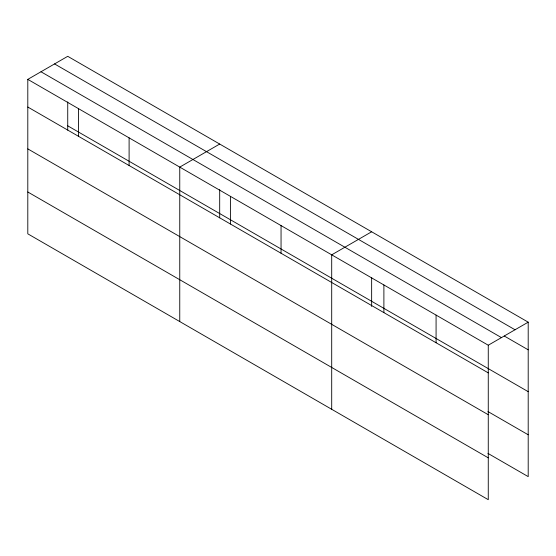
<?xml version="1.0" encoding="UTF-8"?>
<svg xmlns="http://www.w3.org/2000/svg" width="556" height="556" viewBox="0 0 556 556"><rect width="100%" height="100%" fill="white"/><g stroke="black" fill="none" stroke-linecap="round" stroke-linejoin="round"><path stroke-width="0.83" d="M67.735 130.132L67.735 101.908M27.8 79.376L488.265 345.22L488.265 499.684L27.8 233.833L27.8 79.376L67.735 56.316L528.2 322.167L528.2 476.624L487.946 453.383M219.69 144.046L179.755 167.106L179.755 321.563M371.644 231.776L331.703 254.836L331.703 409.292M488.265 345.22L528.2 322.167M54.557 63.926L515.023 329.771M504.341 336.053L528.2 349.821M40.977 71.766L501.442 337.61M67.735 125.823L528.2 391.667M27.8 107.037L488.265 372.881M487.946 411.537L528.2 434.778M27.8 148.883L488.265 414.727M27.8 191.994L488.265 457.838M436.078 315.092L436.078 342.753M383.89 284.964L383.89 312.625M371.644 277.368L371.644 306.453M281.051 225.59L281.051 253.251M230.406 196.351L230.406 224.005M219.69 189.638L219.69 217.862M129.103 137.86L129.103 165.521M78.452 108.622L78.452 136.276"/></g></svg>
